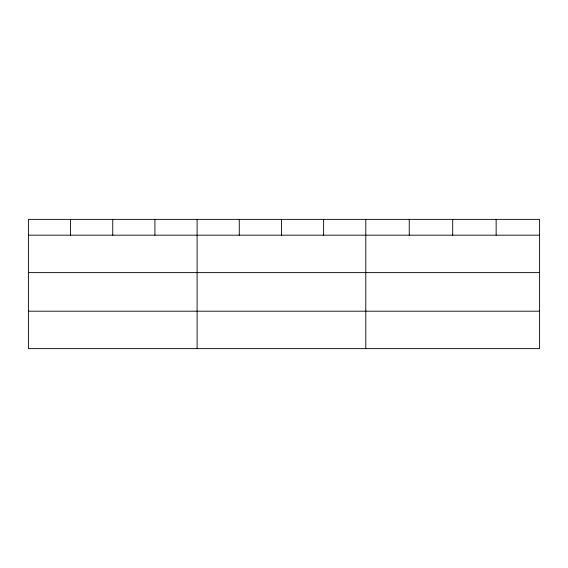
<?xml version="1.0" encoding="UTF-8"?>
<svg xmlns="http://www.w3.org/2000/svg" width="568" height="568" viewBox="0 0 568 568"><rect width="100%" height="100%" fill="white"/><g stroke="black" fill="none" stroke-linecap="round" stroke-linejoin="round"><path stroke-width="0.85" d="M539.6 272.619L539.6 219.369L28.4 219.369L28.4 348.631L539.6 348.631L539.6 272.619L28.4 272.619M28.4 235.18L539.6 235.18M28.4 311.193L539.6 311.193M496.148 219.369L496.148 235.18M452.696 219.369L452.696 235.18M409.244 219.369L409.244 235.18M365.792 219.369L365.792 348.631M323.618 219.369L323.618 235.18M281.444 219.369L281.444 235.18M239.27 219.369L239.27 235.18M197.096 219.369L197.096 348.631M154.922 219.369L154.922 235.18M112.748 219.369L112.748 235.18M70.574 219.369L70.574 235.18"/></g></svg>
